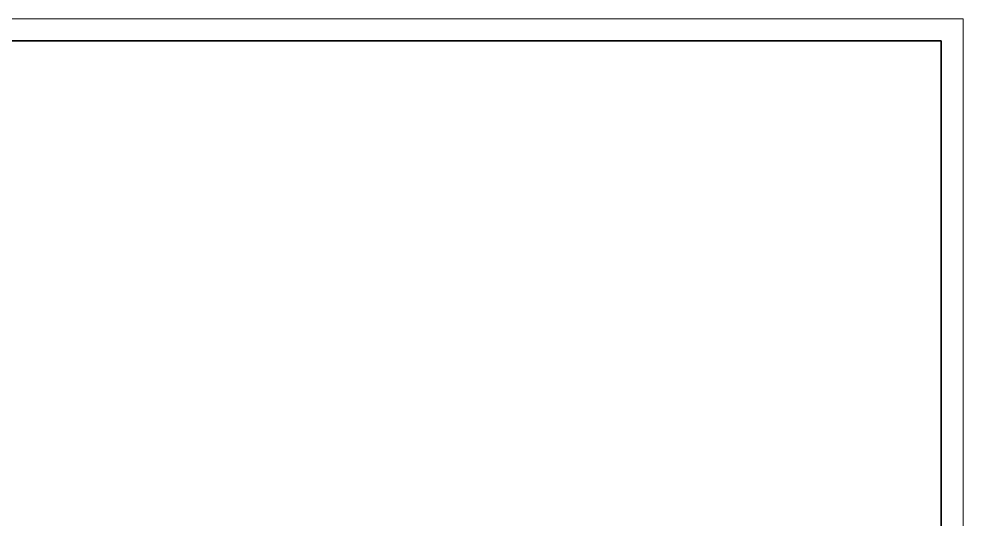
# Model space of a CAD drawing. Header units: millimetres. Extents: x -327 to 1133, y -238 to 614.
# Drawn here: x -21.1 to 303.2, y 35.8 to 207.6 of the extents above; entities that cross this region are included whole.
import ezdxf
from ezdxf.enums import TextEntityAlignment as Align

# ---------------------------------------------------------------- set-up
doc = ezdxf.new("R2010")
doc.units = ezdxf.units.MM
for name, color, linetype, lineweight in [('文字层', 3, 'Continuous', 18), ('粗实线层', 7, 'Continuous', 35), ('细实线层', 7, 'Continuous', 18)]:
    doc.layers.add(name, color=color, linetype=linetype, lineweight=lineweight)
doc.styles.add('标准', font='FSGB2312.ttf', dxfattribs={"width": 0.667})

# ---------------------------------------------------------------- blocks, each defined once
blk = doc.blocks.new('A3图框')
at = {"layer": '粗实线层'}
for p, q in [((205, 143.5), (-185, 143.5)), ((205, -143.5), (205, 143.5))]:
    blk.add_line(p, q, dxfattribs=at)
at = {"layer": '细实线层'}
for p, q in [((210, 148.5), (-210, 148.5)), ((210, -148.5), (210, 148.5))]:
    blk.add_line(p, q, dxfattribs=at)
at = {"layer": '文字层', "style": '标准', "width": 0.667}
blk.add_attdef('图纸编号', text='', height=5.19, rotation=180, dxfattribs=at).set_placement((-160, 138.5), align=Align.MIDDLE_CENTER)
for tag, p in [('登记', (-197.5, -91)), ('旧底图总号', (-197.5, -101)), ('底图总号', (-197.5, -111)), ('签字', (-197.5, -121)), ('签字日期', (-197.5, -131)), ('档案员', (-203.75, -141)), ('日期', (-191.25, -141))]:
    blk.add_attdef(tag, text='', height=2.6, dxfattribs=at).set_placement(p, align=Align.MIDDLE_CENTER)
blk = doc.blocks.new('A3A-C-Mechanical')
blk.add_blockref('A3图框', (0, 0))

msp = doc.modelspace()

# ---------------------------------------------------------------- block references
at = {"lineweight": 18, "xscale": 1.5, "yscale": 1.5, "zscale": 1.5}
msp.add_blockref('A3A-C-Mechanical', (-11.801, -15.157), dxfattribs=at)

doc.saveas('drawing.dxf')
